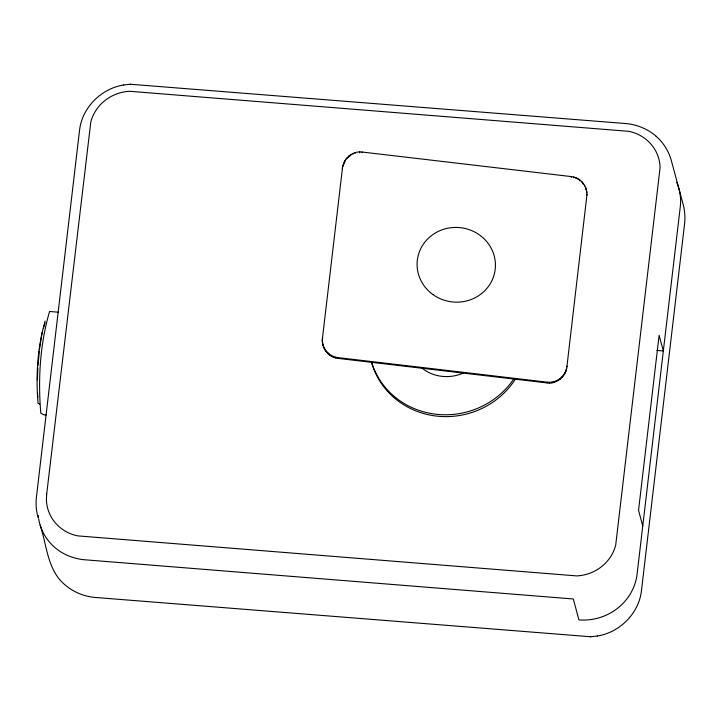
<?xml version="1.0" encoding="UTF-8"?>
<svg xmlns="http://www.w3.org/2000/svg" width="721" height="721" viewBox="0 0 721 721"><rect width="100%" height="100%" fill="white"/><g stroke="black" fill="none" stroke-linecap="round" stroke-linejoin="round"><path stroke-width="1.08" d="M37.384 379.877L37.862 367.728M322.332 340.7L322.557 337.41C320.782 347.107 327.956 357.481 337.969 358.382L547.113 382.932C557.027 384.365 566.499 375.965 566.976 366.097L566.886 366.854L587.011 194.282L586.921 195.04C587.552 186.063 580.342 177.447 571.365 176.591L362.23 152.041C352.308 150.608 342.845 159.008 342.367 168.876L342.457 168.119L322.467 338.167M38.051 365.511L39.285 351.154M342.908 165.623L342.826 166.389L345.882 159.242M322.503 343.052L322.422 339.933M343.538 164.136L343.629 163.37M322.981 345.368L322.593 342.295M344.539 161.991L344.62 161.234M323.738 347.594L323.062 344.602M324.783 349.694L323.828 346.837M347.378 157.439L347.297 158.196L348.432 157.133M326.081 351.641L324.865 348.937M349.099 155.844L349.009 156.61L350.271 155.709M327.613 353.389L327.704 352.632L326.162 350.884M350.911 155.258L350.992 154.501M329.362 354.921L329.452 354.164L327.704 352.632M352.957 154.177L353.047 153.42M331.29 356.201L331.372 355.444L329.452 354.164M355.129 153.375L355.219 152.618M333.363 357.21L333.453 356.453L331.372 355.444M335.553 357.931L335.635 357.174L333.453 356.453M359.68 152.681L359.77 151.924M337.969 358.382L338.059 357.625L335.635 357.174M362.14 152.798L362.23 152.041M547.113 382.932L547.203 382.175C555.9 383.383 564.57 377.074 566.517 368.593L566.427 369.35M571.284 177.348L571.365 176.591M549.573 383.058L549.663 382.301M573.7 177.799L573.79 177.042M551.871 382.86L551.953 382.103M575.89 178.529L575.98 177.763M554.116 382.355L554.206 381.598M577.963 179.538L578.053 178.772M556.288 381.562L556.378 380.805M579.891 180.818L579.981 180.052M558.342 380.481L558.433 379.715M581.721 181.584L582.658 183.513M560.244 379.129L560.334 378.372M583.172 184.098L583.262 183.332M561.956 377.543L562.047 376.777M584.47 186.036L584.56 185.279M563.462 375.731L563.543 374.974M585.596 187.388L586.272 190.371L586.362 189.614M564.714 373.739L564.804 372.982M565.715 371.603L565.805 370.846M586.75 192.678L586.831 191.921M39.547 348.955L42.106 332.489M45.135 321.079C37.402 347.531 35.699 375.911 38.069 403.3L39.7 404.166M43.404 328.298L45.026 323.062M123.751 84.961C101.3 88.512 82.122 107.474 79.553 130.249L36.365 497.616C35.644 504.358 36.293 511.18 38.141 517.696M597.249 636.039C619.69 632.488 638.887 613.526 641.447 590.751L684.635 223.384C685.356 216.642 684.707 209.82 682.859 203.304L670.918 159.035C668.142 150.301 663.05 142.325 656.146 136.296M130.393 84.249L625.828 123.552C637.157 124.508 648.071 129.113 656.588 136.648M40.133 525.068C46.874 545.004 47.235 569.572 64.412 584.352C72.929 591.887 83.843 596.492 95.172 597.448L590.607 636.751M123.688 84.97L130.546 84.231M590.454 636.769L597.312 636.03M656.858 350.433L663.329 350.956L659.111 335.319L638.545 510.306L642.753 525.942M58.518 312.202L49.569 311.49C39.997 344.205 37.889 379.327 40.818 413.214L43.846 414.809L46.09 414.99M338.059 357.625L547.203 382.175M37.483 392.981L37.889 397.181M463.261 373.045A39.195 37.068 -15.1 0 1 421.803 367.971M513.92 378.75A79.409 75.101 -15.1 0 1 435.935 414.224A79.409 75.101 -15.1 0 1 371.603 362.293M515.65 378.705A79.409 75.101 -15.1 0 1 436.43 416.071A79.409 75.101 -15.1 0 1 371.495 362.032M676.659 182.215A52.795 49.929 -15.1 0 1 680.282 206.756L637.094 574.132A52.795 49.929 -15.1 0 1 578.936 619.898L573.303 598.98L84.808 559.784A52.795 49.929 -15.1 0 1 38.655 518.705M38.501 517.624A52.795 49.929 -15.1 0 1 38.258 515.461M46.685 494.065L46.423 499.536A41.142 38.907 -15.1 0 0 77.553 535.856L576.683 575.908A41.142 38.907 -15.1 0 0 615.689 545.22L660.075 167.678A41.142 38.907 -15.1 0 0 628.946 131.348L129.816 91.297A41.142 38.907 -15.1 0 0 90.801 121.993L46.685 494.065M433.024 294.628A39.195 37.339 6.6 0 0 495.192 269.366A39.195 37.339 6.6 0 0 440.576 230.387A39.195 37.339 6.6 0 0 433.024 294.628"/></g></svg>
